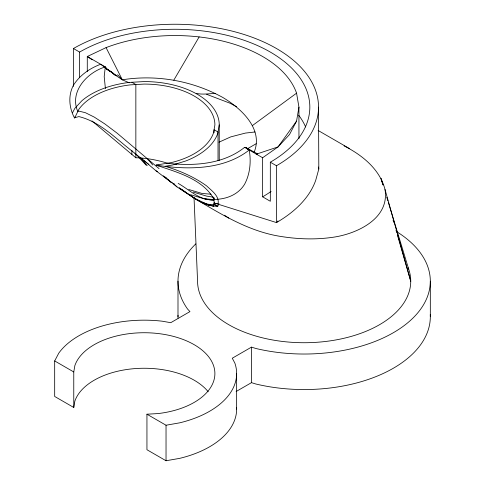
<?xml version="1.0" encoding="UTF-8"?>
<svg xmlns="http://www.w3.org/2000/svg" width="485" height="485" viewBox="0 0 485 485"><rect width="100%" height="100%" fill="white"/><g stroke="black" fill="none" stroke-linecap="round" stroke-linejoin="round"><path stroke-width="0.73" d="M87.282 71.55L87.282 56.521L105.3 66.924L104.202 76.588L105.415 88.622M129.186 82.796L122.329 79.801L117.758 74.86L116.024 75.611L100.686 64.256C89.652 68.33 79.643 75.333 73.332 85.408C68.136 95.436 69.052 107.143 74.029 117.055L74.678 117.988L78.879 109.277A70.695 40.813 0 0 1 130.404 84.863L144.197 84.081A70.695 40.813 0 0 1 214.891 124.9L213.533 132.86A70.695 40.813 0 0 1 171.247 162.602L156.164 165.033L158.868 166.04C178.856 172.745 203.179 179.608 214.067 199.268M195.813 243.87A126.161 72.841 0 0 0 187.598 309.066L189.95 311.606L170.756 322.689L162.233 321.197A92.447 53.374 0 0 0 58.788 353.122L54.678 360.937L54.678 396.457L73.769 407.485L73.769 371.959L74.86 365.587A70.695 40.813 0 0 1 148.816 332.819A70.695 40.813 0 0 1 214.74 370.879A70.695 40.813 0 0 1 157.989 413.578L146.943 414.208L146.943 449.728L166.034 460.75L179.571 458.38A92.447 53.374 0 0 0 236.607 407.576M73.769 407.485L74.86 401.107A70.695 40.813 0 0 1 135.679 368.551A70.695 40.813 0 0 1 208.217 391.759M72.501 112.805L74.86 108.319L81.795 100.825A75.048 43.329 0 0 1 129.556 82.401L144.197 81.571A75.048 43.329 0 0 1 219.238 124.9L217.795 133.351A75.048 43.329 0 0 1 185.888 160.923L172.915 164.924L165.142 166.288C179.832 170.671 194.103 176.898 206.592 185.876C211.624 190.732 219.796 196.019 218.026 204.173M73.441 86.415L73.441 48.524L79.595 52.077A134.866 77.861 0 0 1 270.321 52.077A134.866 77.861 0 0 1 270.321 162.196L270.321 201.269L262.627 196.825L262.627 157.752L278.05 146.906L289.509 134.533L296.565 121.104L298.942 107.136L296.565 93.168A123.99 71.586 0 0 0 106.076 47.615L87.282 56.521L92.247 59.813M318.524 107.136L318.815 169.035L315.765 180.141A143.566 82.886 0 0 1 276.474 222.579L214.067 202.93L214.067 197.898M253.994 152.587C263.943 129.101 240.899 108.137 222.639 97.37C192.333 80.746 156.485 74.332 122.329 79.801L113.951 74.235M214.073 198.577L213.533 199.747C199.996 200.935 189.277 189.574 178.189 183.409M163.245 175.812L177.019 186.913L194.182 198.159L206.422 203.888L209.508 204.427L213.533 204.331L214.6 202.239M179.092 187.871C190.914 195.206 203.039 207.107 217.795 206.18L218.953 203.67M173.794 80.183L199.147 36.927M74.678 117.988L74.86 116.933M296.565 121.104L278.05 146.906L256.171 154.23M278.002 220.924L276.474 222.579L276.474 165.749A143.566 82.886 0 0 0 276.474 48.524A143.566 82.886 0 0 0 73.441 48.524M256.413 154.527L257.42 153.806L246.241 147.731L244.61 147.349C223.252 164.433 193.703 166.234 167.519 163.257M252.406 125.573L296.565 93.168M247.665 148.634L256.177 143.718M397.306 232.066A126.161 72.841 0 0 1 407.448 323.016A126.161 72.841 0 0 1 255.88 348.485L251.479 347.127L232.279 358.215L234.867 363.132A92.447 53.374 0 0 1 179.571 422.859L166.034 425.23L146.943 414.208M236.116 391.516L251.479 382.653L255.88 384.011A126.161 72.841 0 0 0 430.268 314.577M112.92 73.023L107.33 69.604L105.3 66.924C87.154 72.398 69.203 91.671 77.752 111.435L78.879 111.101L85.415 112.714L94.205 117.061L104.918 123.978L117.14 133.187L159.056 168.641M219.02 142.172L230.733 136.891L245.38 133.084L255.025 131.975M217.098 203.524L213.533 204.331L213.527 206.422L209.508 204.427L209.623 205.737L206.422 203.888M213.721 204.143L217.171 203.451M196.243 93.417C202.651 94.793 208.98 93.641 215.334 93.423M74.86 117.685L78.879 116.588C98.758 121.389 113.957 136.721 129.519 149.095L148.883 164.421M91.956 120.91L135.849 157.77C146.719 157.995 157.522 160.08 167.883 163.342M211.06 194.206L202.033 193.454L188.762 189.508M203.797 198.413C218.68 201.408 236.11 198.007 244.585 184.282C250.157 173.782 251.218 161.614 249.229 150.017C223.664 169.968 188.435 169.871 157.777 165.403L156.164 165.033M213.885 197.286L206.64 196.116L193.175 192.06M213.782 200.457L204.84 199.014L190.496 194.691M206.537 94.278L230.029 103.226L236.553 106.694M144.197 160.79L156.037 170.835L171.247 182.342L172.357 182.76M175.297 164.191L176.582 164.706M217.795 206.18L213.533 204.331L217.498 206.325M156.037 170.835L157.716 171.617M143.033 159.141L140.705 157.995L147.204 165.737M344.089 145.912C362.071 155.006 379.797 169.138 385.011 189.483L410.746 281.191L397.494 235.334M194.182 198.159C221.324 214.382 248.993 231.545 280.827 236.45C298.966 239.36 317.475 239.857 335.644 236.856C358.864 232.818 389.667 217.82 385.011 189.483M185.282 192.096L179.365 187.931M202.972 202.348L206.592 204.385M318.136 130.477L349.382 148.519M131.884 82.268L135.849 84.554L135.849 157.77M244.61 147.349L262.627 157.752M270.321 162.196L276.474 165.749M157.777 165.403L158.868 166.04M54.678 360.937L73.769 371.959M105.3 66.924L106.488 68.925L111.532 72.022L115.236 75.09M182.105 189.981L185.258 192.024M185.888 192.43L197.262 199.935M224.482 215.225L228.793 218.141M248.66 149.519L246.241 147.731L248.375 149.732M165.173 177.092L166.367 177.995M173.472 183.415L174.6 184.306M106.488 68.925L111.532 72.022L115.187 75.06M165.039 177.237L171.247 182.342M173.424 183.463L177.019 186.913M134.927 153.121L146.112 165.106M147.507 158.789L152.696 164.967M106.076 47.615L122.329 79.801M383.059 185.034L381.089 178.559L382.774 184.385M386.787 197.262L387.885 200.857M388.321 202.3L408.697 269.187M393.08 220.051L393.711 222.233M396.021 230.242L396.651 232.424M318.324 166.998L318.815 169.035M194.024 197.528L197.571 281.191A106.585 61.534 0 0 0 315.759 342.361A106.585 61.534 0 0 0 408.218 267.878M430.322 281.191L430.322 316.711M298.942 107.136L298.942 138.698M251.479 347.127L251.479 382.653M236.644 373.547L236.644 409.067M219.238 124.9L219.238 160.311M218.026 160.638L218.026 132.005L214.067 129.719L214.067 132.726M177.995 281.191L177.995 316.711M166.034 425.23L166.034 460.75M157.989 164.93L157.989 165.682M131.884 150.247L131.884 154.442M79.595 52.077L79.595 77.624M178.019 318.136A126.161 72.841 0 0 1 178.019 315.292M271.109 191.405A123.99 71.586 0 0 1 262.627 196.825M298.736 115.291A134.866 77.861 0 0 1 305.635 126.961"/></g></svg>
